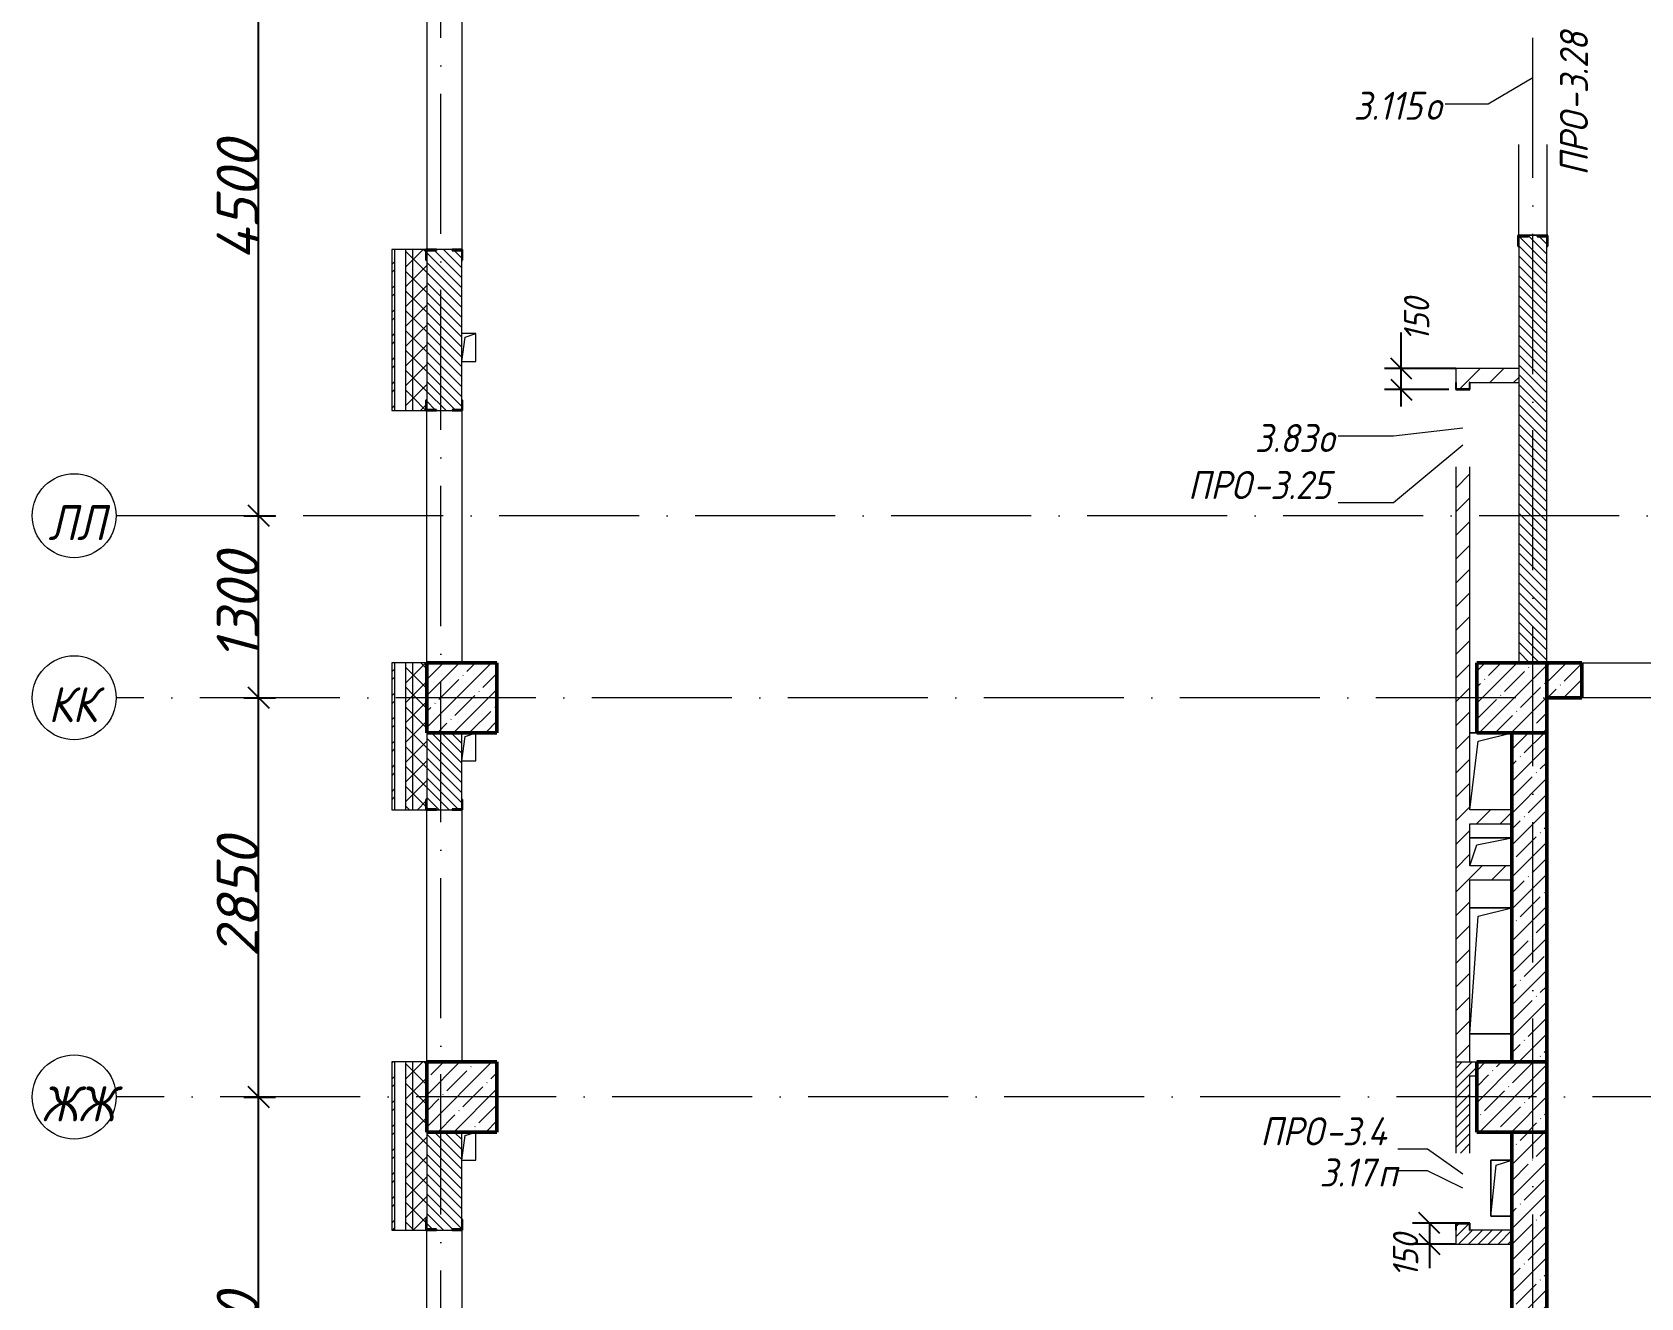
# Model space of a CAD drawing. Header units: millimetres. Extents: x -537608 to 253996, y -217170 to 186033.
# Drawn here: x -183954 to -172464, y 152037 to 161073 of the extents above; entities that cross this region are included whole.
import ezdxf

# ---------------------------------------------------------------- set-up
doc = ezdxf.new("R2010")
doc.units = ezdxf.units.MM
doc.linetypes.add('50_200_ШТРИХ_1Т_ш5_п1_п1_', pattern=[1400, 1000, -200, 0, -200])
for name, color, linetype, lineweight in [('A-____-____-DIMS', 7, 'Continuous', 9), ('A-FLOR-____-OTLN', 7, 'Continuous', 9), ('A-GENM-____-IDEN', 7, 'Continuous', 9), ('A-GENM-____-MCUT', 7, 'Continuous', 25), ('A-GENM-____-OTLN', 7, 'Continuous', 9), ('A-GENM-____-OTLN-1', 7, 'Continuous', 25), ('A-GLAZ-____-IDEN', 7, 'Continuous', 9), ('A-WALL-____-MCUT', 7, 'Continuous', 13), ('A-WALL-____-MCUT-1', 7, 'Continuous', 9), ('A-WALL-____-MCUT-2', 7, 'Continuous', 50), ('A-WALL-____-OTLN', 7, 'Continuous', 9), ('A-WALL-____-PATT-1', 7, 'Continuous', 9), ('A-WALL-FNSH-MCUT-1', 7, 'Continuous', 9), ('I-WALL-____-OTLN', 7, 'Continuous', 9), ('S-COLS-____-MCUT', 7, 'Continuous', 50), ('S-COLS-____-OTLN', 7, 'Continuous', 9), ('S-GRID-____-IDEN', 7, 'Continuous', 9), ('S-GRID-____-OTLN-1', 7, '50_200_ШТРИХ_1Т_ш5_п1_п1_', 9)]:
    doc.layers.add(name, color=color, linetype=linetype, lineweight=lineweight)
doc.styles.add('ISOCPEUR_I', font='isocpeui.ttf', dxfattribs={"height": 300})
doc.styles.add('ISOCPEUR_I_10', font='isocpeui.ttf', dxfattribs={"width": 0.9, "height": 180})
doc.styles.add('ISOCPEUR_I_11', font='isocpeui.ttf', dxfattribs={"width": 0.9, "height": 200})
doc.styles.add('ISOCPEUR_I_9', font='isocpeui.ttf', dxfattribs={"width": 0.9, "height": 250})
doc.dimstyles.new('ISO-1_8_0_9К_СРЕДНИЙ_Кладочные_3', dxfattribs={"dimscale": 304.8, "dimtxt": 179.276612, "dimasz": 0.492126, "dimexe": 0.393701, "dimexo": 0, "dimgap": 0, "dimtad": 1, "dimdec": 3, "dimrnd": 0.001, "dimdsep": 46, "dimtxsty": 'ISOCPEUR_I_10', "dimblk1": 'OBLIQUE', "dimblk2": 'OBLIQUE', "dimsah": 1, "dimcen": 0.09, "dimdle": 0.393701, "dimazin": 0, "dimtfac": 1, "dimtdec": 4, "dimtix": 1, "dimtmove": 0, "dimatfit": 3, "dimfxl": 1, "dimtvp": 1, "dimtolj": 1, "dimtzin": 0, "dimarcsym": 2})
doc.dimstyles.new('ISO-2_5_0_9К_БОЛЬШОЙ_ОСИ', dxfattribs={"dimscale": 304.8, "dimtxt": 248.995294, "dimasz": 0.492126, "dimexe": 0.393701, "dimexo": 0, "dimgap": 0, "dimtad": 1, "dimdec": 0, "dimzin": 0, "dimdsep": 46, "dimtxsty": 'ISOCPEUR_I', "dimblk1": 'OBLIQUE', "dimblk2": 'OBLIQUE', "dimsah": 1, "dimcen": 0.09, "dimdle": 0.393701, "dimazin": 0, "dimtfac": 1, "dimtdec": 4, "dimtix": 1, "dimtmove": 0, "dimatfit": 3, "dimfxl": 1, "dimtvp": 1, "dimtolj": 1, "dimtzin": 0, "dimarcsym": 2})
pattern_1 = [(135, (-178684.97, 94540.114), (-35.35534, -35.35534), [])]
pattern_2 = [(45, (-178684.97, 94540.114), (-35.35534, 35.35534), [])]
pattern_3 = [(45, (-178684.97, 94540.11), (-114.04925, 114.04925), []), (45, (-178570.92, 94540.11), (-114.04925, 114.04925), [201.612, -40.322, 3.353, -36.97])]
pattern_4 = [(45, (-178684.97, 94540.11), (-84.85281, 84.85281), [])]
pattern_5 = [(45, (-178684.97, 94540.11), (-70.71068, 70.71068), []), (135, (-178684.97, 94540.11), (-70.71068, -70.71068), [])]

# ---------------------------------------------------------------- blocks, each defined once
blk = doc.blocks.new('BSC_Колонна _Прямоугольная - 500х500-V25-АР1_План отверстий 3 этажа в осях 1-64_Ю-ЯЯ')
at = {"layer": 'S-COLS-____-OTLN'}
h = blk.add_hatch(dxfattribs=at)
h.set_pattern_fill('FP_32', color=256, style=0, pattern_type=2)
h.set_pattern_definition([(45, (2200, -61781.04), (-114.04925, 114.04925), []), (45, (2314.05, -61781.04), (-114.04925, 114.04925), [201.613, -40.323, 3.353, -36.97])])
h.paths.add_polyline_path([(-250, -250), (250, -250), (250, 250), (-250, 250)], flags=0)
at = {"layer": 'S-COLS-____-MCUT'}
for p, q in [((250, 250), (-250, 250)), ((-250, 250), (-250, -250)), ((250, -250), (250, 250)), ((-250, -250), (250, -250))]:
    blk.add_line(p, q, dxfattribs=at)
blk = doc.blocks.new('BSC_Колонна _Прямоугольная - 500х500-V29-АР1_План отверстий 3 этажа в осях 1-64_Ю-ЯЯ')
at = {"layer": 'S-COLS-____-OTLN'}
h = blk.add_hatch(dxfattribs=at)
h.set_pattern_fill('FP_36', color=256, style=0, pattern_type=2)
h.set_pattern_definition([(45, (-5300, -61781.04), (-114.04925, 114.04925), []), (45, (-5185.95, -61781.04), (-114.04925, 114.04925), [201.613, -40.323, 3.353, -36.97])])
h.paths.add_polyline_path([(-250, -250), (250, -250), (250, 250), (-250, 250)], flags=0)
at = {"layer": 'S-COLS-____-MCUT'}
for p, q in [((250, 250), (-250, 250)), ((-250, 250), (-250, -250)), ((250, -250), (250, 250)), ((-250, -250), (250, -250))]:
    blk.add_line(p, q, dxfattribs=at)
blk = doc.blocks.new('BSC_Колонна _Прямоугольная - 500х500-V58-АР1_План отверстий 3 этажа в осях 1-64_Ю-ЯЯ')
at = {"layer": 'S-COLS-____-OTLN'}
h = blk.add_hatch(dxfattribs=at)
h.set_pattern_fill('FP_66', color=256, style=0, pattern_type=2)
h.set_pattern_definition([(45, (2200, -58931.04), (-114.04925, 114.04925), []), (45, (2314.05, -58931.04), (-114.04925, 114.04925), [201.613, -40.323, 3.353, -36.97])])
h.paths.add_polyline_path([(-250, -250), (250, -250), (250, 250), (-250, 250), (-250, -93)], flags=0)
at = {"layer": 'S-COLS-____-MCUT'}
for p, q in [((250, 250), (-250, 250)), ((-250, 250), (-250, -250)), ((250, -250), (250, 250)), ((-250, -250), (250, -250))]:
    blk.add_line(p, q, dxfattribs=at)
blk = doc.blocks.new('BSC_Колонна _Прямоугольная - 500х500-V59-АР1_План отверстий 3 этажа в осях 1-64_Ю-ЯЯ')
at = {"layer": 'S-COLS-____-OTLN'}
h = blk.add_hatch(dxfattribs=at)
h.set_pattern_fill('FP_67', color=256, style=0, pattern_type=2)
h.set_pattern_definition([(45, (-5300, -58931.04), (-114.04925, 114.04925), []), (45, (-5185.95, -58931.04), (-114.04925, 114.04925), [201.613, -40.323, 3.353, -36.97])])
h.paths.add_polyline_path([(-250, -250), (250, -250), (250, 250), (-250, 250)], flags=0)
at = {"layer": 'S-COLS-____-MCUT'}
for p, q in [((250, 250), (-250, 250)), ((-250, 250), (-250, -250)), ((250, -250), (250, 250)), ((-250, -250), (250, -250))]:
    blk.add_line(p, q, dxfattribs=at)
blk = doc.blocks.new('Фахверк_СКБ_Уголок - 250_2700-27497298-АР1_План отверстий 3 этажа в осях 1-64_Ю-ЯЯ')
at = {"layer": 'A-GENM-____-MCUT'}
for p, q in [((200, 181), (125, 181)), ((125, 181), (125, 106)), ((131, 106), (131, 175)), ((131, 175), (200, 175)), ((200, 175), (200, 181)), ((125, 106), (131, 106)), ((131, -6), (125, -6)), ((125, -6), (125, -81)), ((125, -81), (200, -81)), ((131, -75), (131, -6)), ((200, -75), (131, -75)), ((200, -81), (200, -75))]:
    blk.add_line(p, q, dxfattribs=at)
blk = doc.blocks.new('154_Стойка_СКБ_Уголок - СМ-2480_200-28346303-АР1_План отверстий 3 этажа в осях 1-64_Ю-ЯЯ')
at = {"layer": 'A-GENM-____-MCUT'}
for p, q in [((125, 156), (125, 81)), ((200, 156), (125, 156)), ((131, 81), (131, 150)), ((131, 150), (200, 150)), ((200, 150), (200, 156)), ((125, 81), (131, 81)), ((131, 19), (125, 19)), ((125, 19), (125, -56)), ((131, -50), (131, 19)), ((125, -56), (200, -56)), ((200, -50), (131, -50)), ((200, -56), (200, -50))]:
    blk.add_line(p, q, dxfattribs=at)
blk = doc.blocks.new('Стойка_Влож_Полоса боковая - Полоса-V164-АР1_План отверстий 3 этажа в осях 1-64_Ю-ЯЯ')
at = {"layer": 'A-GENM-____-OTLN'}
for p, q in [((-5, 60), (0, 60)), ((-5, -60), (-5, 60)), ((0, 31), (0, -31)), ((0, -60), (-5, -60))]:
    blk.add_line(p, q, dxfattribs=at)
blk = doc.blocks.new('154_Фахверк_СКБ_Швеллер - Тип_100_3960_зеркало-29769493-АР1_План отверстий 3 этажа в осях 1-64_Ю-ЯЯ')
at = {"layer": 'A-GENM-____-MCUT'}
for p, q in [((175, 50), (125, 50)), ((125, 50), (125, -50)), ((128, 47), (175, 47)), ((128, -47), (128, 47)), ((175, 47), (175, 50)), ((125, -50), (175, -50)), ((175, -47), (128, -47)), ((175, -50), (175, -47))]:
    blk.add_line(p, q, dxfattribs=at)
blk = doc.blocks.new('AR_Отверстие прямоугольное _в плите_ - AR_Отверстие прямоугольное _в плите_-30459278-АР1_План отверстий 3 этажа в осях 1-64_Ю-ЯЯ')
at = {"layer": 'A-GENM-____-OTLN'}
for p, q in [((75, 200), (-75, 200)), ((-75, 200), (-75, -200)), ((-75, -200), (-37, 163)), ((-37, 163), (75, 200)), ((-75, -200), (75, -200))]:
    blk.add_line(p, q, dxfattribs=at)
blk = doc.blocks.new('AR_Отверстие прямоугольное _в плите_ - AR_Отверстие прямоугольное _в плите_-30510733-АР1_План отверстий 3 этажа в осях 1-64_Ю-ЯЯ')
at = {"layer": 'A-GENM-____-OTLN'}
for p, q in [((50, 100), (-50, 100)), ((-50, -100), (-25, 75)), ((-25, 75), (50, 100)), ((50, -100), (50, 100)), ((-50, -100), (50, -100))]:
    blk.add_line(p, q, dxfattribs=at)
blk = doc.blocks.new('AR_Отверстие прямоугольное _в плите_ - AR_Отверстие прямоугольное _в плите_-V195-АР1_План отверстий 3 этажа в осях 1-64_Ю-ЯЯ')
at = {"layer": 'A-GENM-____-OTLN'}
for p, q in [((150, 100), (-150, 100)), ((-150, -100), (-100, 50)), ((-100, 50), (150, 100))]:
    blk.add_line(p, q, dxfattribs=at)
blk = doc.blocks.new('AR_Отверстие прямоугольное _в плите_ - AR_Отверстие прямоугольное _в плите_-30552638-АР1_План отверстий 3 этажа в осях 1-64_Ю-ЯЯ')
at = {"layer": 'A-GENM-____-OTLN'}
for p, q in [((-100, 275), (-150, 275)), ((-90, 215), (150, 275)), ((-150, -275), (-90, 215))]:
    blk.add_line(p, q, dxfattribs=at)
blk = doc.blocks.new('AR_Отверстие прямоугольное _в плите_ - AR_Отверстие прямоугольное _в плите_-V197-АР1_План отверстий 3 этажа в осях 1-64_Ю-ЯЯ')
at = {"layer": 'A-GENM-____-OTLN'}
for p, q in [((150, 450), (-150, 450)), ((-150, -450), (-90, 390)), ((-90, 390), (150, 450)), ((-150, -450), (150, -450))]:
    blk.add_line(p, q, dxfattribs=at)
blk = doc.blocks.new('154_Фахверк_СКБ_Швеллер - Тип_100_3960_зеркало-28515619-АР1_План отверстий 3 этажа в осях 1-64_Ю-ЯЯ')
at = {"layer": 'A-GENM-____-MCUT'}
for p, q in [((175, 50), (125, 50)), ((125, 50), (125, -50)), ((128, 47), (175, 47)), ((128, -47), (128, 47)), ((175, 47), (175, 50)), ((125, -50), (175, -50)), ((175, -47), (128, -47)), ((175, -50), (175, -47))]:
    blk.add_line(p, q, dxfattribs=at)
blk = doc.blocks.new('Ось сетки - Круг_Ø6_00__ISO-2_5_0_9K_-25732049-АР1_План отверстий 3 этажа в осях 1-64_Ю-ЯЯ')
at = {"layer": 'S-GRID-____-IDEN'}
blk.add_circle((0, 0), 3, dxfattribs=at)
blk = doc.blocks.new('_Oblique')
at = {"color": 0, "linetype": 'ByBlock', "lineweight": -2}
blk.add_line((-0.5, -0.5), (0.5, 0.5), dxfattribs=at)
blk = doc.blocks.new('*D940')
at = {"layer": 'A-____-____-DIMS', "color": 0, "lineweight": -2, "transparency": 16777216}
for p, q in [((-182336, 149701), (-182336, 153591)), ((-182442, 153471), (-182216, 153471)), ((-182442, 149821), (-182216, 149821))]:
    blk.add_line(p, q, dxfattribs=at)
at = {"layer": 'Defpoints', "color": 0, "transparency": 16777216}
for p in [(-182442, 153471), (-182336, 153471), (-182442, 149821)]:
    blk.add_point(p, dxfattribs=at)
at = {"layer": 'A-____-____-DIMS', "color": 0, "lineweight": -2, "transparency": 16777216, "xscale": 150, "yscale": 150, "zscale": 150}
for p, rotation in [((-182336, 153471), 90), ((-182336, 149821), 270)]:
    blk.add_blockref('_Oblique', p, dxfattribs=dict(at, rotation=rotation))
at = {"layer": 'A-____-____-DIMS', "color": 0, "transparency": 16777216, "insert": (-182486, 151646), "char_height": 300, "width": 758.48, "attachment_point": 5, "rotation": 90, "style": 'ISOCPEUR_I'}
blk.add_mtext('\\A1;3650', dxfattribs=at)
blk = doc.blocks.new('*D941')
at = {"layer": 'A-____-____-DIMS', "color": 0, "lineweight": -2, "transparency": 16777216}
for p, q in [((-182336, 153351), (-182336, 156441)), ((-182442, 156321), (-182216, 156321)), ((-182442, 153471), (-182216, 153471))]:
    blk.add_line(p, q, dxfattribs=at)
at = {"layer": 'Defpoints', "color": 0, "transparency": 16777216}
for p in [(-182442, 156321), (-182336, 156321), (-182442, 153471)]:
    blk.add_point(p, dxfattribs=at)
at = {"layer": 'A-____-____-DIMS', "color": 0, "lineweight": -2, "transparency": 16777216, "xscale": 150, "yscale": 150, "zscale": 150}
for p, rotation in [((-182336, 156321), 90), ((-182336, 153471), 270)]:
    blk.add_blockref('_Oblique', p, dxfattribs=dict(at, rotation=rotation))
at = {"layer": 'A-____-____-DIMS', "color": 0, "transparency": 16777216, "insert": (-182486, 154896), "char_height": 300, "width": 758.48, "attachment_point": 5, "rotation": 90, "style": 'ISOCPEUR_I'}
blk.add_mtext('\\A1;2850', dxfattribs=at)
blk = doc.blocks.new('*D942')
at = {"layer": 'A-____-____-DIMS', "color": 0, "lineweight": -2, "transparency": 16777216}
for p, q in [((-182336, 156201), (-182336, 157741)), ((-182442, 157621), (-182216, 157621)), ((-182442, 156321), (-182216, 156321))]:
    blk.add_line(p, q, dxfattribs=at)
at = {"layer": 'Defpoints', "color": 0, "transparency": 16777216}
for p in [(-182442, 157621), (-182336, 157621), (-182442, 156321)]:
    blk.add_point(p, dxfattribs=at)
at = {"layer": 'A-____-____-DIMS', "color": 0, "lineweight": -2, "transparency": 16777216, "xscale": 150, "yscale": 150, "zscale": 150}
for p, rotation in [((-182336, 157621), 90), ((-182336, 156321), 270)]:
    blk.add_blockref('_Oblique', p, dxfattribs=dict(at, rotation=rotation))
at = {"layer": 'A-____-____-DIMS', "color": 0, "transparency": 16777216, "insert": (-182486, 156971), "char_height": 300, "width": 701.02, "attachment_point": 5, "rotation": 90, "style": 'ISOCPEUR_I'}
blk.add_mtext('\\A1;1300', dxfattribs=at)
blk = doc.blocks.new('*D943')
at = {"layer": 'A-____-____-DIMS', "color": 0, "lineweight": -2, "transparency": 16777216}
for p, q in [((-182336, 157501), (-182336, 162241)), ((-182442, 162121), (-182216, 162121)), ((-182442, 157621), (-182216, 157621))]:
    blk.add_line(p, q, dxfattribs=at)
at = {"layer": 'Defpoints', "color": 0, "transparency": 16777216}
for p in [(-182442, 162121), (-182336, 162121), (-182442, 157621)]:
    blk.add_point(p, dxfattribs=at)
at = {"layer": 'A-____-____-DIMS', "color": 0, "lineweight": -2, "transparency": 16777216, "xscale": 150, "yscale": 150, "zscale": 150}
for p, rotation in [((-182336, 162121), 90), ((-182336, 157621), 270)]:
    blk.add_blockref('_Oblique', p, dxfattribs=dict(at, rotation=rotation))
at = {"layer": 'A-____-____-DIMS', "color": 0, "transparency": 16777216, "insert": (-182486, 159871), "char_height": 300, "width": 781.46, "attachment_point": 5, "rotation": 90, "style": 'ISOCPEUR_I'}
blk.add_mtext('\\A1;4500', dxfattribs=at)
blk = doc.blocks.new('*D1050')
at = {"layer": 'A-____-____-DIMS', "color": 0, "lineweight": -2, "transparency": 16777216}
for p, q in [((-173695, 152571), (-174094, 152571)), ((-173974, 152571), (-173974, 152301)), ((-173785, 152421), (-174094, 152421)), ((-173974, 152421), (-173974, 152248))]:
    blk.add_line(p, q, dxfattribs=at)
at = {"layer": 'Defpoints', "color": 0, "transparency": 16777216}
for p in [(-173974, 152571), (-173695, 152571), (-173785, 152421)]:
    blk.add_point(p, dxfattribs=at)
at = {"layer": 'A-____-____-DIMS', "color": 0, "lineweight": -2, "transparency": 16777216, "xscale": 150, "yscale": 150, "zscale": 150}
for p, rotation in [((-173974, 152571), 90), ((-173974, 152421), 270)]:
    blk.add_blockref('_Oblique', p, dxfattribs=dict(at, rotation=rotation))
at = {"layer": 'A-____-____-DIMS', "color": 0, "transparency": 16777216, "insert": (-174234, 152184), "char_height": 180, "width": 368.21, "attachment_point": 1, "rotation": 90, "line_spacing_factor": 1.149209, "style": 'ISOCPEUR_I_10'}
blk.add_mtext('\\A1;150', dxfattribs=at)
blk = doc.blocks.new('*D1034')
at = {"layer": 'A-____-____-DIMS', "color": 0, "lineweight": -2, "transparency": 16777216}
for p, q in [((-174175, 158671), (-174175, 158930)), ((-173785, 158671), (-174295, 158671)), ((-174175, 158401), (-174175, 158671)), ((-173835, 158521), (-174295, 158521))]:
    blk.add_line(p, q, dxfattribs=at)
at = {"layer": 'Defpoints', "color": 0, "transparency": 16777216}
for p in [(-174175, 158671), (-173785, 158671), (-173835, 158521)]:
    blk.add_point(p, dxfattribs=at)
at = {"layer": 'A-____-____-DIMS', "color": 0, "lineweight": -2, "transparency": 16777216, "xscale": 150, "yscale": 150, "zscale": 150}
for p, rotation in [((-174175, 158671), 90), ((-174175, 158521), 270)]:
    blk.add_blockref('_Oblique', p, dxfattribs=dict(at, rotation=rotation))
at = {"layer": 'A-____-____-DIMS', "color": 0, "transparency": 16777216, "insert": (-174155, 158866), "char_height": 180, "width": 368.21, "attachment_point": 1, "rotation": 90, "line_spacing_factor": 1.149209, "style": 'ISOCPEUR_I_10'}
blk.add_mtext('\\A1;150', dxfattribs=at)

msp = doc.modelspace()

# ---------------------------------------------------------------- hatches: boundary and pattern name
at = {"layer": 'A-WALL-____-PATT-1'}
h = msp.add_hatch(dxfattribs=at)
h.set_pattern_fill('FP_6', color=256, style=0, pattern_type=2)
h.set_pattern_definition([(45, (-178684.97, 94540.11), (-85.53659, 85.53659), []), (45, (-178627.95, 94540.11), (-85.53659, 85.53659), [])])
h.paths.add_polyline_path([(-181384.9702, 149471.1558), (-181364.9702, 149471.1558), (-181364.9702, 150721.1558), (-181384.9702, 150721.1558), (-181384.9702, 150149.0815)], flags=0)
h.paths.add_polyline_path([(-181384.9702, 152521.1558), (-181364.9702, 152521.1558), (-181364.9702, 153721.1558), (-181384.9702, 153721.1558), (-181384.9702, 153378.0517)], flags=0)
h.paths.add_polyline_path([(-181364.9702, 155521.1558), (-181364.9702, 156571.1558), (-181384.9702, 156571.1558), (-181384.9702, 155521.1558)], flags=0)
h.paths.add_polyline_path([(-181364.9702, 158371.1558), (-181364.9702, 159521.1558), (-181384.9702, 159521.1558), (-181384.9702, 158371.1558)], flags=0)
h.paths.add_polyline_path([(-181384.9702, 161321.1558), (-181364.9702, 161321.1558), (-181364.9702, 162391.1558), (-181384.9702, 162391.1558), (-181384.9702, 161450.4773)], flags=0)
h = msp.add_hatch(dxfattribs=at)
h.set_pattern_fill('FP_4', color=256, style=0, pattern_type=2)
h.set_pattern_definition(pattern_5)
h.paths.add_polyline_path([(-181284.9702, 149571.1558), (-181234.9702, 149571.1558), (-181234.9702, 150721.1558), (-181284.9702, 150721.1558), (-181284.9702, 150149.0815)], flags=0)
h.paths.add_polyline_path([(-181284.9702, 152521.1558), (-181234.9702, 152521.1558), (-181234.9702, 153721.1558), (-181284.9702, 153721.1558), (-181284.9702, 153378.0517)], flags=0)
h.paths.add_polyline_path([(-181284.9702, 155521.1558), (-181234.9702, 155521.1558), (-181234.9702, 156571.1558), (-181284.9702, 156571.1558)], flags=0)
h.paths.add_polyline_path([(-181234.9702, 158371.1558), (-181234.9702, 159521.1558), (-181284.9702, 159521.1558), (-181284.9702, 158371.1558)], flags=0)
h.paths.add_polyline_path([(-181284.9702, 161321.1558), (-181234.9702, 161321.1558), (-181234.9702, 162221.1558), (-181284.9702, 162221.1558), (-181284.9702, 161450.4773)], flags=0)
h = msp.add_hatch(dxfattribs=at)
h.set_pattern_fill('FP_4', color=256, style=0, pattern_type=2)
h.set_pattern_definition(pattern_5)
h.paths.add_polyline_path([(-181234.9702, 149621.1558), (-181134.9702, 149621.1558), (-181134.9702, 150646.1558), (-181140.9702, 150646.1558), (-181140.9702, 150721.1558), (-181234.9702, 150721.1558), (-181234.9702, 150149.0815)], flags=0)
h.paths.add_polyline_path([(-181140.9702, 152521.1558), (-181140.9702, 152596.1558), (-181134.9702, 152596.1558), (-181134.9702, 153721.1558), (-181234.9702, 153721.1558), (-181234.9702, 152521.1558)], flags=0)
h.paths.add_polyline_path([(-181234.9702, 155521.1558), (-181140.9702, 155521.1558), (-181140.9702, 155596.1558), (-181134.9702, 155596.1558), (-181134.9702, 156571.1558), (-181234.9702, 156571.1558), (-181234.9702, 155596.1558)], flags=0)
h.paths.add_polyline_path([(-181140.9702, 158371.1558), (-181140.9702, 158446.1558), (-181134.9702, 158446.1558), (-181134.9702, 159446.1558), (-181140.9702, 159446.1558), (-181140.9702, 159521.1558), (-181234.9702, 159521.1558), (-181234.9702, 158371.1558)], flags=0)
h.paths.add_polyline_path([(-181140.9702, 161321.1558), (-181140.9702, 161396.1558), (-181134.9702, 161396.1558), (-181134.9702, 162221.1558), (-181234.9702, 162221.1558), (-181234.9702, 161321.1558)], flags=0)
h = msp.add_hatch(dxfattribs=at)
h.set_pattern_fill('FP_9', color=256, style=0, pattern_type=2)
h.set_pattern_definition(pattern_1)
h.paths.add_polyline_path([(-181065.9702, 158371.1558), (-180953.9702, 158371.1558), (-180953.9702, 158377.1558), (-180884.9702, 158377.1558), (-180884.9702, 159515.1558), (-180953.9702, 159515.1558), (-180953.9702, 159521.1558), (-181065.9702, 159521.1558), (-181065.9702, 159515.1558), (-181134.9702, 159515.1558), (-181134.9702, 158377.1558), (-181065.9702, 158377.1558)], flags=0)
h.paths.add_polyline_path([(-181065.9702, 161321.1558), (-180953.9702, 161321.1558), (-180953.9702, 161327.1558), (-180884.9702, 161327.1558), (-180884.9702, 161721.1558), (-181134.9702, 161721.1558), (-181134.9702, 161327.1558), (-181065.9702, 161327.1558)], flags=0)
h = msp.add_hatch(dxfattribs=at)
h.set_pattern_fill('FP_9', color=256, style=0, pattern_type=2)
h.set_pattern_definition(pattern_1)
h.paths.add_polyline_path([(-173134.9702, 156571.1558), (-173134.9702, 159615.1558), (-173203.9702, 159615.1558), (-173203.9702, 159621.1558), (-173265.9702, 159621.1558), (-173265.9702, 159615.1558), (-173334.9702, 159615.1558), (-173334.9702, 156571.1558)], flags=0)
h.paths.add_polyline_path([(-173203.9702, 161321.1558), (-173203.9702, 161327.1558), (-173134.9702, 161327.1558), (-173134.9702, 161721.1558), (-173334.9702, 161721.1558), (-173334.9702, 161327.1558), (-173265.9702, 161327.1558), (-173265.9702, 161321.1558)], flags=0)
h = msp.add_hatch(dxfattribs=at)
h.set_pattern_fill('FP_7', color=256, style=0, pattern_type=2)
h.set_pattern_definition(pattern_4)
h.paths.add_polyline_path([(-173684.9702, 158571.1558), (-173334.9702, 158571.1558), (-173334.9702, 158671.1558), (-173784.9702, 158671.1558), (-173784.9702, 158571.1558), (-173687.9702, 158571.1558)], flags=0)
h = msp.add_hatch(dxfattribs=at)
h.set_pattern_fill('FP_7', color=256, style=0, pattern_type=2)
h.set_pattern_definition(pattern_4)
h.paths.add_polyline_path([(-173684.9702, 153721.1558), (-173684.9702, 157971.1558), (-173784.9702, 157971.1558), (-173784.9702, 153721.1558)], flags=0)
h.paths.add_polyline_path([(-173781.9702, 158524.1558), (-173687.9702, 158524.1558), (-173687.9702, 158571.1558), (-173781.9702, 158571.1558)], flags=0)
h = msp.add_hatch(dxfattribs=at)
h.set_pattern_fill('FP_12', color=256, style=0, pattern_type=2)
h.set_pattern_definition(pattern_3)
h.paths.add_polyline_path([(-171084.9702, 156321.1558), (-171084.9702, 156571.1558), (-171284.9702, 156571.1558), (-171284.9702, 156321.1558)], flags=0)
h.paths.add_polyline_path([(-173134.9702, 156321.1558), (-172884.9702, 156321.1558), (-172884.9702, 156571.1558), (-173134.9702, 156571.1558)], flags=0)
h = msp.add_hatch(dxfattribs=at)
h.set_pattern_fill('FP_9', color=256, style=0, pattern_type=2)
h.set_pattern_definition(pattern_1)
h.paths.add_polyline_path([(-181065.9702, 155521.1558), (-180953.9702, 155521.1558), (-180953.9702, 155527.1558), (-180884.9702, 155527.1558), (-180884.9702, 156070.8083), (-181134.9702, 156070.8083), (-181134.9702, 155527.1558), (-181065.9702, 155527.1558)], flags=0)
h = msp.add_hatch(dxfattribs=at)
h.set_pattern_fill('FP_12', color=256, style=0, pattern_type=2)
h.set_pattern_definition(pattern_3)
h.paths.add_polyline_path([(-173134.9702, 153721.1558), (-173134.9702, 156071.1558), (-173384.9702, 156071.1558), (-173384.9702, 153721.1558)], flags=0)
h = msp.add_hatch(dxfattribs=at)
h.set_pattern_fill('FP_7', color=256, style=0, pattern_type=2)
h.set_pattern_definition(pattern_4)
h.paths.add_polyline_path([(-173384.9702, 155421.1558), (-173384.9702, 155521.1558), (-173684.9702, 155521.1558), (-173684.9702, 155421.1558)], flags=0)
h = msp.add_hatch(dxfattribs=at)
h.set_pattern_fill('FP_7', color=256, style=0, pattern_type=2)
h.set_pattern_definition(pattern_4)
h.paths.add_polyline_path([(-173384.9702, 155021.1558), (-173384.9702, 155121.1558), (-173684.9702, 155121.1558), (-173684.9702, 155021.1558)], flags=0)
h = msp.add_hatch(dxfattribs=at)
h.set_pattern_fill('FP_8', color=256, style=0, pattern_type=2)
h.set_pattern_definition(pattern_2)
h.paths.add_polyline_path([(-173684.9702, 153621.1558), (-173634.9702, 153621.1558), (-173634.9702, 153721.1558), (-173784.9702, 153721.1558), (-173784.9702, 153621.1558)], flags=0)
h = msp.add_hatch(dxfattribs=at)
h.set_pattern_fill('FP_8', color=256, style=0, pattern_type=2)
h.set_pattern_definition(pattern_2)
h.paths.add_polyline_path([(-173687.9702, 152521.1558), (-173687.9702, 152568.1558), (-173781.9702, 152568.1558), (-173781.9702, 152521.1558), (-173734.9702, 152521.1558)], flags=0)
h.paths.add_polyline_path([(-173784.9702, 153071.1558), (-173684.9702, 153071.1558), (-173684.9702, 153621.1558), (-173784.9702, 153621.1558)], flags=0)
h = msp.add_hatch(dxfattribs=at)
h.set_pattern_fill('FP_9', color=256, style=0, pattern_type=2)
h.set_pattern_definition(pattern_1)
h.paths.add_polyline_path([(-180884.9702, 150221.1558), (-180884.9702, 150715.1558), (-180953.9702, 150715.1558), (-180953.9702, 150721.1558), (-181065.9702, 150721.1558), (-181065.9702, 150715.1558), (-181134.9702, 150715.1558), (-181134.9702, 150221.1558)], flags=0)
h.paths.add_polyline_path([(-180953.9702, 152521.1558), (-180953.9702, 152527.1558), (-180884.9702, 152527.1558), (-180884.9702, 153221.1558), (-181134.9702, 153221.1558), (-181134.9702, 152527.1558), (-181065.9702, 152527.1558), (-181065.9702, 152521.1558)], flags=0)
h = msp.add_hatch(dxfattribs=at)
h.set_pattern_fill('FP_12', color=256, style=0, pattern_type=2)
h.set_pattern_definition(pattern_3)
h.paths.add_polyline_path([(-173134.9702, 149971.1558), (-173134.9702, 153221.1558), (-173384.9702, 153221.1558), (-173384.9702, 149971.1558)], flags=0)
h = msp.add_hatch(dxfattribs=at)
h.set_pattern_fill('FP_8', color=256, style=0, pattern_type=2)
h.set_pattern_definition(pattern_2)
h.paths.add_polyline_path([(-173687.9702, 152421.1558), (-173384.9702, 152421.1558), (-173384.9702, 152521.1558), (-173784.9702, 152521.1558), (-173784.9702, 152421.1558)], flags=0)

# ---------------------------------------------------------------- linework, layer by layer
at = {"layer": 'A-FLOR-____-OTLN'}
for p, q in [((-173684.9702, 156071.1558), (-173634.9702, 156071.1558)), ((-173684.9702, 155321.1558), (-173384.9702, 155321.1558)), ((-173684.9702, 154821.1558), (-173384.9702, 154821.1558)), ((-173384.9702, 153921.1558), (-173684.9702, 153921.1558)), ((-173534.9702, 153021.1558), (-173384.9702, 153021.1558)), ((-173534.9702, 152621.1558), (-173534.9702, 153021.1558)), ((-173384.9702, 152621.1558), (-173534.9702, 152621.1558))]:
    msp.add_line(p, q, dxfattribs=at)
at = {"layer": 'A-GENM-____-IDEN'}
for p, q in [((-173734.9702, 158124.3974), (-174230.3521, 157712.63)), ((-174230.3521, 157712.63), (-174625.7341, 157712.63)), ((-173987.6215, 153098.7412), (-174198.8503, 153098.7412)), ((-173734.9702, 152920.9346), (-173987.6215, 153098.7412))]:
    msp.add_line(p, q, dxfattribs=at)
at = {"layer": 'A-GLAZ-____-IDEN'}
for p, q in [((-173234.9702, 160746.1558), (-173554.3588, 160559.8946)), ((-173554.3588, 160559.8946), (-173860.4648, 160559.8946)), ((-173734.9702, 158246.1558), (-174230.3521, 158187.7834)), ((-174230.3521, 158187.7834), (-174625.7341, 158187.7834)), ((-173987.6215, 152944.0762), (-174198.8503, 152944.0762)), ((-173734.9702, 152821.1558), (-173987.6215, 152944.0762))]:
    msp.add_line(p, q, dxfattribs=at)
at = {"layer": 'A-WALL-____-MCUT'}
for p, q in [((-181140.9702, 159521.1558), (-181364.9702, 159521.1558)), ((-181364.9702, 159521.1558), (-181364.9702, 158371.1558)), ((-180953.9702, 159521.1558), (-181065.9702, 159521.1558)), ((-173334.9702, 159546.1558), (-173334.9702, 156571.1558)), ((-173134.9702, 156571.1558), (-173134.9702, 159546.1558)), ((-180884.9702, 158446.1558), (-180884.9702, 159446.1558)), ((-181364.9702, 158371.1558), (-181140.9702, 158371.1558)), ((-181065.9702, 158371.1558), (-180953.9702, 158371.1558)), ((-181134.9702, 156571.1558), (-181364.9702, 156571.1558)), ((-181364.9702, 156571.1558), (-181364.9702, 155521.1558)), ((-180884.9702, 156070.8083), (-181134.9702, 156070.8083)), ((-180884.9702, 155596.1558), (-180884.9702, 156070.8083)), ((-181364.9702, 155521.1558), (-181140.9702, 155521.1558)), ((-181065.9702, 155521.1558), (-180953.9702, 155521.1558)), ((-181134.9702, 153721.1558), (-181364.9702, 153721.1558)), ((-181364.9702, 153721.1558), (-181364.9702, 152521.1558)), ((-180884.9702, 152596.1558), (-180884.9702, 153221.1558)), ((-181364.9702, 152521.1558), (-181140.9702, 152521.1558)), ((-181065.9702, 152521.1558), (-180953.9702, 152521.1558))]:
    msp.add_line(p, q, dxfattribs=at)
at = {"layer": 'A-WALL-____-MCUT-1'}
for p, q in [((-181284.9702, 158371.1558), (-181284.9702, 159521.1558)), ((-181234.9702, 158371.1558), (-181234.9702, 159521.1558)), ((-181134.9702, 159446.1558), (-181134.9702, 158446.1558)), ((-181284.9702, 155521.1558), (-181284.9702, 156571.1558)), ((-181234.9702, 155521.1558), (-181234.9702, 156571.1558)), ((-181134.9702, 156070.8083), (-181134.9702, 155596.1558)), ((-181284.9702, 152521.1558), (-181284.9702, 153721.1558)), ((-181234.9702, 152521.1558), (-181234.9702, 153721.1558)), ((-181134.9702, 153221.1558), (-181134.9702, 152596.1558))]:
    msp.add_line(p, q, dxfattribs=at)
at = {"layer": 'A-WALL-____-MCUT-2'}
for p, q in [((-172884.9702, 156571.1558), (-173134.9702, 156571.1558)), ((-172884.9702, 156321.1558), (-172884.9702, 156571.1558)), ((-173134.9702, 156321.1558), (-172884.9702, 156321.1558)), ((-173384.9702, 156071.1558), (-173384.9702, 153721.1558)), ((-173134.9702, 153721.1558), (-173134.9702, 156071.1558)), ((-173384.9702, 153221.1558), (-173384.9702, 149971.1558)), ((-173134.9702, 149721.1558), (-173134.9702, 153221.1558))]:
    msp.add_line(p, q, dxfattribs=at)
at = {"layer": 'A-WALL-____-OTLN'}
for p, q in [((-181134.9702, 161321.1558), (-181134.9702, 159521.1558)), ((-180884.9702, 161321.1558), (-180884.9702, 159521.1558)), ((-181134.9702, 156571.1558), (-181134.9702, 158371.1558)), ((-180884.9702, 158371.1558), (-180884.9702, 156571.1558)), ((-172884.9702, 156571.1558), (-171284.9702, 156571.1558)), ((-171284.9702, 156321.1558), (-172884.9702, 156321.1558)), ((-181134.9702, 153721.1558), (-181134.9702, 155521.1558)), ((-180884.9702, 155521.1558), (-180884.9702, 153721.1558)), ((-181134.9702, 150721.1558), (-181134.9702, 152521.1558)), ((-180884.9702, 152521.1558), (-180884.9702, 150721.1558))]:
    msp.add_line(p, q, dxfattribs=at)
at = {"layer": 'A-WALL-FNSH-MCUT-1'}
for p, q in [((-181384.9702, 159521.1558), (-181384.9702, 158371.1558)), ((-181364.9702, 159521.1558), (-181384.9702, 159521.1558)), ((-173334.9702, 158671.1558), (-173784.9702, 158671.1558)), ((-173784.9702, 158671.1558), (-173784.9702, 158571.1558)), ((-173684.9702, 158571.1558), (-173334.9702, 158571.1558)), ((-181384.9702, 158371.1558), (-181364.9702, 158371.1558)), ((-173784.9702, 157971.1558), (-173784.9702, 153071.1558)), ((-173684.9702, 155521.1558), (-173684.9702, 157971.1558)), ((-181384.9702, 156571.1558), (-181384.9702, 155521.1558)), ((-181364.9702, 156571.1558), (-181384.9702, 156571.1558)), ((-181384.9702, 155521.1558), (-181364.9702, 155521.1558)), ((-173384.9702, 155521.1558), (-173684.9702, 155521.1558)), ((-173684.9702, 155121.1558), (-173684.9702, 155421.1558)), ((-173684.9702, 155421.1558), (-173384.9702, 155421.1558)), ((-173384.9702, 155121.1558), (-173684.9702, 155121.1558)), ((-173684.9702, 153721.1558), (-173684.9702, 155021.1558)), ((-173684.9702, 155021.1558), (-173384.9702, 155021.1558)), ((-181384.9702, 153721.1558), (-181384.9702, 152521.1558)), ((-181364.9702, 153721.1558), (-181384.9702, 153721.1558)), ((-173784.9702, 153721.1558), (-173634.9702, 153721.1558)), ((-173684.9702, 153071.1558), (-173684.9702, 153621.1558)), ((-173684.9702, 153621.1558), (-173634.9702, 153621.1558)), ((-181384.9702, 152521.1558), (-181364.9702, 152521.1558)), ((-173784.9702, 152521.1558), (-173784.9702, 152421.1558)), ((-173384.9702, 152521.1558), (-173684.9702, 152521.1558)), ((-173784.9702, 152421.1558), (-173384.9702, 152421.1558))]:
    msp.add_line(p, q, dxfattribs=at)
at = {"layer": 'I-WALL-____-OTLN'}
for p, q in [((-173334.9702, 159621.1558), (-173334.9702, 160271.1558)), ((-173134.9702, 160271.1558), (-173134.9702, 159621.1558))]:
    msp.add_line(p, q, dxfattribs=at)
at = {"layer": 'S-GRID-____-OTLN-1'}
for p, q in [((-181034.9702, 147032.8901), (-181034.9702, 185432.9652)), ((-173234.9702, 147431.7016), (-173234.9702, 185432.9652)), ((-74610.5636, 157621.1558), (-183353.7404, 157621.1558)), ((-167755.5896, 156321.1558), (-183353.7404, 156321.1558)), ((-103204.9297, 153471.1558), (-183353.7404, 153471.1558))]:
    msp.add_line(p, q, dxfattribs=at)

# ---------------------------------------------------------------- block references
at = {"layer": 'A-GENM-____-OTLN', "rotation": 269.9999999999999}
msp.add_blockref('Стойка_Влож_Полоса боковая - Полоса-V164-АР1_План отверстий 3 этажа в осях 1-64_Ю-ЯЯ', (-173234.9702, 159621.1558), dxfattribs=at)
at = {"layer": 'A-GENM-____-OTLN'}
for name, p in [('AR_Отверстие прямоугольное _в плите_ - AR_Отверстие прямоугольное _в плите_-30510733-АР1_План отверстий 3 этажа в осях 1-64_Ю-ЯЯ', (-180834.9702, 158821.1558)), ('AR_Отверстие прямоугольное _в плите_ - AR_Отверстие прямоугольное _в плите_-30510733-АР1_План отверстий 3 этажа в осях 1-64_Ю-ЯЯ', (-180834.9702, 155970.8083)), ('AR_Отверстие прямоугольное _в плите_ - AR_Отверстие прямоугольное _в плите_-30552638-АР1_План отверстий 3 этажа в осях 1-64_Ю-ЯЯ', (-173534.9702, 155796.1558)), ('AR_Отверстие прямоугольное _в плите_ - AR_Отверстие прямоугольное _в плите_-V195-АР1_План отверстий 3 этажа в осях 1-64_Ю-ЯЯ', (-173534.9702, 155221.1558)), ('AR_Отверстие прямоугольное _в плите_ - AR_Отверстие прямоугольное _в плите_-V197-АР1_План отверстий 3 этажа в осях 1-64_Ю-ЯЯ', (-173534.9702, 154371.1558)), ('AR_Отверстие прямоугольное _в плите_ - AR_Отверстие прямоугольное _в плите_-30510733-АР1_План отверстий 3 этажа в осях 1-64_Ю-ЯЯ', (-180834.9702, 153120.8083)), ('AR_Отверстие прямоугольное _в плите_ - AR_Отверстие прямоугольное _в плите_-30459278-АР1_План отверстий 3 этажа в осях 1-64_Ю-ЯЯ', (-173459.9702, 152821.1558))]:
    msp.add_blockref(name, p, dxfattribs=at)
at = {"layer": 'A-GENM-____-OTLN-1'}
for name, p, rotation in [('154_Стойка_СКБ_Уголок - СМ-2480_200-28346303-АР1_План отверстий 3 этажа в осях 1-64_Ю-ЯЯ', (-173284.9702, 159746.1558), 269.9999999999999), ('Фахверк_СКБ_Уголок - 250_2700-27497298-АР1_План отверстий 3 этажа в осях 1-64_Ю-ЯЯ', (-181059.9702, 159646.1558), 269.9999999999999), ('154_Фахверк_СКБ_Швеллер - Тип_100_3960_зеркало-28515619-АР1_План отверстий 3 этажа в осях 1-64_Ю-ЯЯ', (-173734.9702, 158396.1558), 90.0000000000001), ('Фахверк_СКБ_Уголок - 250_2700-27497298-АР1_План отверстий 3 этажа в осях 1-64_Ю-ЯЯ', (-180959.9702, 158246.1558), 89.99999999999991), ('Фахверк_СКБ_Уголок - 250_2700-27497298-АР1_План отверстий 3 этажа в осях 1-64_Ю-ЯЯ', (-180959.9702, 155396.1558), 89.99999999999991), ('Фахверк_СКБ_Уголок - 250_2700-27497298-АР1_План отверстий 3 этажа в осях 1-64_Ю-ЯЯ', (-180959.9702, 152396.1558), 89.99999999999991), ('154_Фахверк_СКБ_Швеллер - Тип_100_3960_зеркало-29769493-АР1_План отверстий 3 этажа в осях 1-64_Ю-ЯЯ', (-173734.9702, 152696.1558), 269.9999999999999)]:
    msp.add_blockref(name, p, dxfattribs=dict(at, rotation=rotation))
at = {"layer": 'S-COLS-____-OTLN'}
for name, p in [('BSC_Колонна _Прямоугольная - 500х500-V25-АР1_План отверстий 3 этажа в осях 1-64_Ю-ЯЯ', (-180884.9702, 156321.1558)), ('BSC_Колонна _Прямоугольная - 500х500-V29-АР1_План отверстий 3 этажа в осях 1-64_Ю-ЯЯ', (-173384.9702, 156321.1558)), ('BSC_Колонна _Прямоугольная - 500х500-V58-АР1_План отверстий 3 этажа в осях 1-64_Ю-ЯЯ', (-180884.9702, 153471.1558)), ('BSC_Колонна _Прямоугольная - 500х500-V59-АР1_План отверстий 3 этажа в осях 1-64_Ю-ЯЯ', (-173384.9702, 153471.1558))]:
    msp.add_blockref(name, p, dxfattribs=at)
at = {"layer": 'S-GRID-____-IDEN', "xscale": 99.99999999999993, "yscale": 99.99999999999993, "zscale": 99.99999999999993, "rotation": 89.9999999999998}
for p in [(-183653.7404, 157621.1558), (-183653.7404, 156321.1558), (-183653.7404, 153471.1558)]:
    msp.add_blockref('Ось сетки - Круг_Ø6_00__ISO-2_5_0_9K_-25732049-АР1_План отверстий 3 этажа в осях 1-64_Ю-ЯЯ', p, dxfattribs=at)

# ---------------------------------------------------------------- texts
at = {"layer": 'A-GENM-____-IDEN', "char_height": 200, "attachment_point": 1, "rotation": 90, "style": 'ISOCPEUR_I_11'}
for s, insert, width in [('-3.28', (-173041.1797, 160513.7626), 707.088375), ('ПРО', (-173041.1797, 160049.4188), 562.784625)]:
    msp.add_mtext(s, dxfattribs=dict(at, insert=insert, width=width))
at = {"layer": 'A-GENM-____-IDEN', "char_height": 200, "attachment_point": 1, "style": 'ISOCPEUR_I_11'}
for s, insert, width in [('ПРО', (-175697.4968, 157939.7461), 562.784625), ('-3.25', (-175233.1531, 157939.7461), 707.088375), ('ПРО', (-175181.407, 153325.8573), 562.784625), ('-3.4', (-174717.0632, 153325.8573), 577.215)]:
    msp.add_mtext(s, dxfattribs=dict(at, insert=insert, width=width))
at = {"layer": 'A-GLAZ-____-IDEN', "char_height": 200, "attachment_point": 1, "style": 'ISOCPEUR_I_11'}
for s, insert, width in [('3.115', (-174515.318, 160647.5092), 620.506125), ('\\fISOCPEUR|b0|i1|c204|p34|;\\W.9;о', (-174003.3493, 160647.5092), 158.734125), ('3.83', (-175221.1886, 158275.3979), 548.35425), ('\\fISOCPEUR|b0|i1|c204|p34|;\\W.9;о', (-174768.7511, 158275.3979), 158.734125), ('3.17', (-174758.3019, 153031.6908), 505.063125), ('\\fISOCPEUR|b0|i1|c204|p34|;\\W.9;п', (-174341.5832, 153031.6908), 158.734125)]:
    msp.add_mtext(s, dxfattribs=dict(at, insert=insert, width=width))
at = {"layer": 'S-GRID-____-IDEN', "char_height": 250, "attachment_point": 1, "style": 'ISOCPEUR_I_9'}
for s, insert, width in [('ЛЛ', (-183838.8109, 157697.2316), 447.341625), ('КК', (-183838.8109, 156397.2316), 447.341625), ('ЖЖ', (-183886.5109, 153547.2316), 562.784625)]:
    msp.add_mtext(s, dxfattribs=dict(at, insert=insert, width=width))

# ---------------------------------------------------------------- dimensions: what is measured, and where the dimension line sits
at = {"layer": 'A-____-____-DIMS'}
for base, p1, p2, override, picture, middle in [((-182336.3658, 162121.1558), (-182442.4318, 157621.1558), (-182442.4318, 162121.1558), {"dimpost": '<>', "dimfxl": 4500}, '*D943', (-182486.3658, 159871.1558)), ((-182336.3658, 157621.1558), (-182442.4318, 156321.1558), (-182442.4318, 157621.1558), {"dimpost": '<>', "dimfxl": 1300}, '*D942', (-182486.3658, 156971.1558)), ((-182336.3658, 156321.1558), (-182442.4318, 153471.1558), (-182442.4318, 156321.1558), {"dimpost": '<>', "dimfxl": 2850}, '*D941', (-182486.3658, 154896.1558)), ((-182336.3658, 153471.1558), (-182442.4318, 149821.1558), (-182442.4318, 153471.1558), {"dimpost": '<>', "dimfxl": 3650}, '*D940', (-182486.3658, 151646.1558))]:
    dim = msp.add_linear_dim(base=base, p1=p1, p2=p2, angle=90, dimstyle='ISO-2_5_0_9К_БОЛЬШОЙ_ОСИ', override=override, dxfattribs=at)
    dim.commit()
    dim.dimension.update_dxf_attribs({"geometry": picture, "text_midpoint": middle})
for base, p1, p2, override, picture, middle in [((-174175.432, 158671.1558), (-173834.9702, 158521.1558), (-173784.9702, 158671.1558), {"dimpost": '<>', "dimfxl": 158.113883}, '*D1034', (-174035.1548, 158929.876)), ((-173973.7136, 152571.1558), (-173784.9702, 152421.1558), (-173695.3938, 152571.1558), {"dimpost": '<>', "dimfxl": 174.710996}, '*D1050', (-174113.9909, 152247.91))]:
    dim = msp.add_linear_dim(base=base, p1=p1, p2=p2, angle=90, dimstyle='ISO-1_8_0_9К_СРЕДНИЙ_Кладочные_3', override=override, dxfattribs=at)
    dim.commit()
    dim.dimension.update_dxf_attribs({"geometry": picture, "text_midpoint": middle, "dimtype": 160, "text_rotation": 90})

doc.saveas('drawing.dxf')
